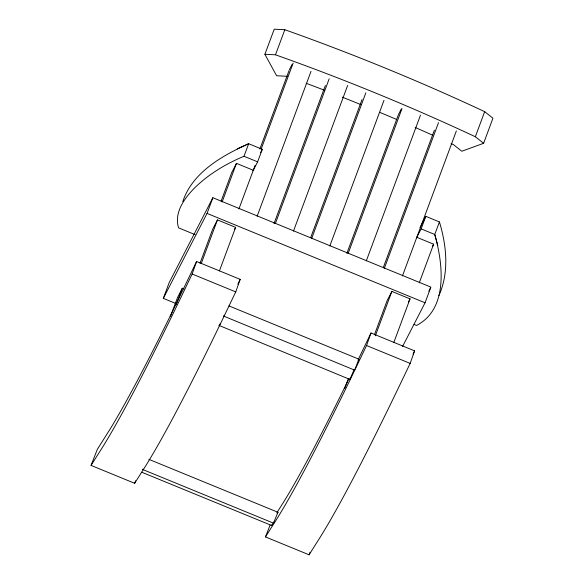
<?xml version="1.0" encoding="UTF-8"?>
<svg xmlns="http://www.w3.org/2000/svg" width="584" height="584" viewBox="0 0 584 584"><rect width="100%" height="100%" fill="white"/><g stroke="black" fill="none" stroke-linecap="round" stroke-linejoin="round"><path stroke-width="0.88" d="M354.145 369.562L349.882 379.418L219.117 325.456M228.943 305.899L358.912 359.182L355.145 368.847L354.408 370.044L223.643 316.083M141.81 472.252L271.779 525.534L272.02 524.534M142.649 469.499L273.458 523.133L273.706 522.125M148.847 459.331L277.969 512.27L273.458 523.133M349.882 379.418L350.458 377.432M182.799 201.568C192.443 172.338 222.197 155.68 248.66 143.722L262.282 149.307L257.617 161.848L253.062 170.703M91.053 465.411L98.492 453.622A799.708 42.72 -67.7 0 0 187.537 283.612L192.143 274.02L196.582 261.479L240.185 279.356L235.746 291.898L231.14 301.49A799.708 42.72 -67.7 0 1 142.095 471.5L134.656 483.289L91.053 465.411L97.331 449.351L109.828 429.554A781.684 41.763 -67.7 0 0 182.58 290.649L196.582 261.479M265.464 536.922L272.911 525.133A799.708 42.72 -67.7 0 0 361.956 355.123L366.562 345.531L371.001 332.989L414.603 350.867L410.165 363.409L405.559 373.001A799.708 42.72 -67.7 0 1 316.513 543.01L309.075 554.8L265.464 536.922L270.093 525.089M175.945 303.549L163.323 298.366L169.148 282.685L212.868 197.721L430.89 287.109L425.057 302.789L402.573 346.487M287.189 76.278L276.612 75.759L264.902 54.29L274.232 29.2L284.817 29.711A1186.381 623.413 20.4 0 1 484.669 111.653L492.947 118.202L483.618 143.292L461.82 151.241L453.542 144.693L451.096 143.562M163.323 298.366L207.035 213.401L212.868 197.721M170.55 316.265L177.536 297.49L182.288 288.248L183.938 288.927M176.258 304.468L182.288 288.248M264.902 54.29L275.487 54.801L284.817 29.711M221.102 201.166L231.724 172.601L236.476 163.367L253.288 170.258M222.102 202.006L236.476 163.367M200.005 263.282L212.7 229.147L217.452 219.905L235.622 227.358L219.431 270.881M201.268 263.435L217.452 219.905M195.114 234.644L178.558 227.855C173.974 213.116 183.953 198.888 193.727 188.8C207.948 174.558 225.497 163.987 243.988 156.264L248.66 143.722L237.257 148.883M259.887 148.986L289.043 70.576M238.922 208.904L255.128 165.316M261.15 149.124L293.161 63.05M257.135 216.233L311.017 71.35M274.035 223.541L325.383 85.476M275.305 223.679L329.186 78.796M293.467 231.125L347.67 85.395M310.688 237.586L362.036 99.521M311.637 238.579L365.839 92.841M329.807 246.025L384.009 100.295M346.859 253.325L398.522 114.406L401.296 109.018M348.122 253.463L402.004 108.58M366.292 260.909L420.487 115.179M383.367 267.384L434.394 130.174M384.316 268.37L438.511 122.64M344.655 388.623L348.458 378.388M374.424 334.793L387.119 300.658L391.871 291.416L410.041 298.869L393.85 342.392M375.366 335.8L391.871 291.416M402.434 275.947L456.359 130.94M416.582 237.746L421.137 228.892L425.802 216.35L439.424 221.935C446.585 245.587 449.337 272.443 438.912 295.57M439.424 221.935L434.759 234.476C442.957 263.369 448.621 308.87 416.56 325.434L414.078 324.412M419.254 282.839L433.62 244.192L416.808 237.301M483.618 143.292L475.339 136.744L484.669 111.653M134.656 483.289L135.649 480.756M309.075 554.8L310.067 552.267M220.292 323.551L219.066 325.784M272.998 523.308L271.779 525.534M237.885 284.152L240.185 279.356M358.174 359.715L371.001 332.989M413.07 354.065L414.603 350.867M223.949 315.966L224.329 315.214M277.232 513.467L277.969 512.27M358.174 360.379L358.912 359.182M289.365 69.722L292.131 64.342M260.625 152.526L262.282 149.307M234.432 229.665L235.622 227.358M420.005 227.614L425.802 216.35M432.437 246.506L433.62 244.192M408.457 301.95L410.041 298.869M428.809 291.153L430.474 287.919M142.751 469.456L143.007 469.054M276.867 512.759L284.247 501.065A781.684 41.763 -67.7 0 0 348.809 379.038M243.988 156.264L257.617 161.848M421.137 228.892L434.759 234.476L437.796 245.565M207.035 213.401L425.057 302.789M192.143 274.02L235.746 291.898M366.562 345.531L410.165 363.409M275.487 54.801A1186.381 623.413 20.4 0 1 475.339 136.744M306.155 83.278A1155.473 607.17 20.4 0 1 324.237 90.14M342.253 97.156A1155.473 607.17 20.4 0 1 361.007 104.66M379.68 112.325A1155.473 607.17 20.4 0 1 396.653 119.472M415.151 127.458A1155.473 607.17 20.4 0 1 432.751 135.24"/></g></svg>
